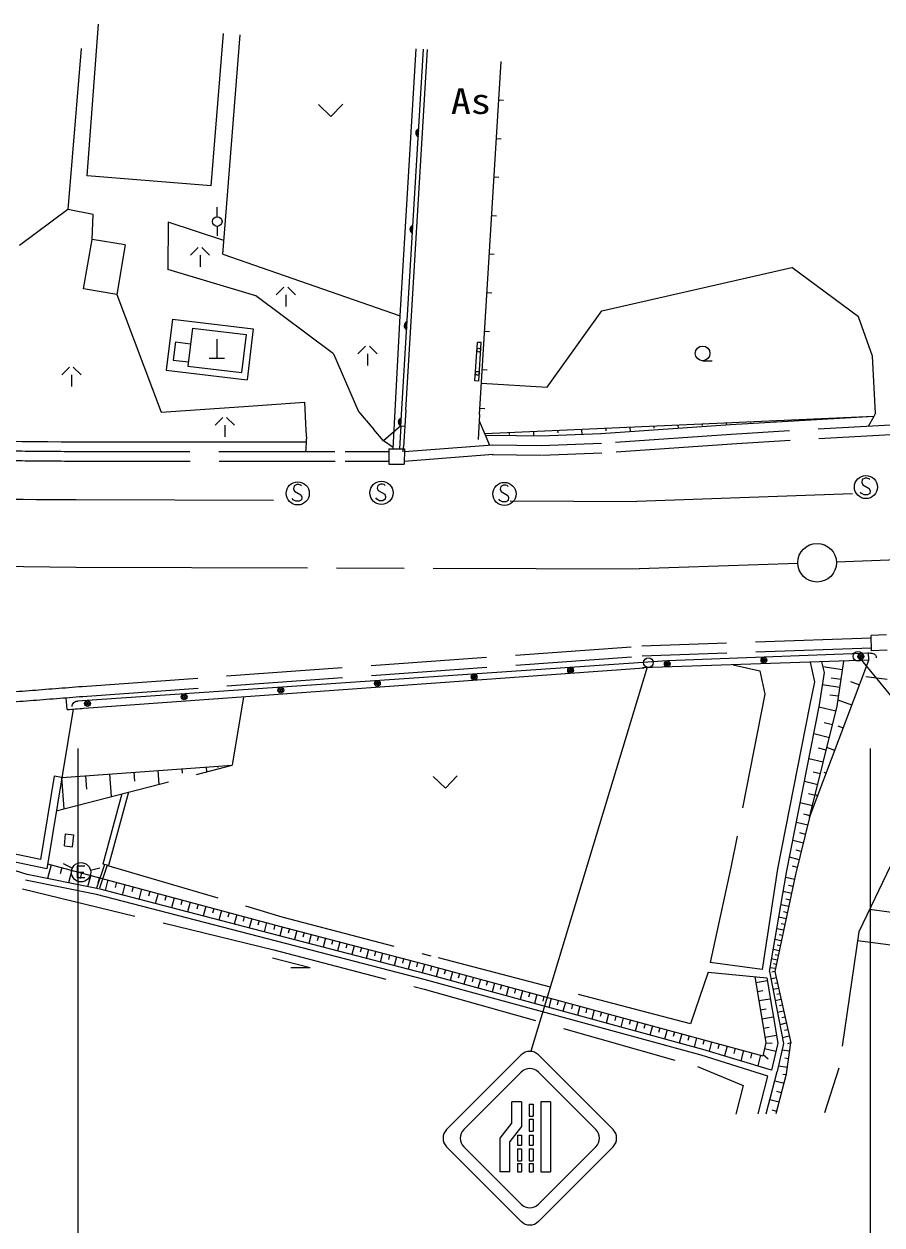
# Model space of a CAD drawing. Units: millimetres, scale not verified. Extents: x 40000 to 680000, y 20000 to 380000.
# Drawn here: x 129348 to 173784, y 255148 to 317379 of the extents above; entities that cross this region are included whole.
import ezdxf
from ezdxf.enums import TextEntityAlignment as Align

# ---------------------------------------------------------------- set-up
doc = ezdxf.new("R2010")
doc.units = ezdxf.units.MM
doc.header["$LTSCALE"] = 1000
doc.linetypes.add('CHAIN', pattern=[18.5, 12, -1.5, 3.5, -1.5])
doc.linetypes.add('DASHED', pattern=[7.5, 6, -1.5])
for name, color, linetype, lineweight in [('M-BGD', 7, 'Continuous', 13), ('M-BMK', 2, 'CHAIN', 13), ('M-STR-HTXT', 7, 'Continuous', 13), ('M-STR-STRC', 7, 'Continuous', 13)]:
    doc.layers.add(name, color=color, linetype=linetype, lineweight=lineweight)
doc.styles.add('ＭＳ 明朝', font='')
doc.styles.get('ＭＳ 明朝').set_extended_font_data('MS Mincho')

msp = doc.modelspace()

# ---------------------------------------------------------------- linework, layer by layer
at = {"layer": 'M-BGD'}
for p, q in [((132618, 309510), (133207, 317379)), ((139042, 308998), (139672, 316895)), ((139641, 305456), (140548, 316825)), ((132306, 316111), (131614, 307769)), ((148826, 302259), (149661, 316091)), ((148867, 296561), (150046, 316068)), ((149117, 297376), (150246, 316056)), ((152947, 297143), (154059, 315430)), ((144605, 313201), (145243, 312589)), ((145855, 313226), (145243, 312589)), ((153939, 313447), (154188, 313432)), ((153817, 311451), (154067, 311436)), ((139042, 308998), (132618, 309510)), ((153696, 309455), (153945, 309439)), ((131614, 307769), (129110, 305903)), ((132926, 307508), (131614, 307769)), ((132869, 306219), (132926, 307508)), ((139354, 307395), (139355, 307895)), ((153574, 307458), (153824, 307443)), ((136813, 307109), (136804, 304660)), ((139697, 306153), (136813, 307109)), ((139352, 306895), (139350, 306395)), ((132436, 303656), (132869, 306219)), ((134582, 305931), (132869, 306219)), ((134582, 305931), (134149, 303367)), ((138363, 305805), (137963, 305405)), ((138563, 305805), (138963, 305405)), ((138463, 305405), (138463, 304805)), ((139641, 305456), (148826, 302259)), ((153453, 305462), (153702, 305447)), ((141359, 303300), (136804, 304660)), ((159282, 302510), (169116, 304766)), ((172572, 302198), (169116, 304766)), ((142808, 303742), (142408, 303342)), ((143008, 303742), (143408, 303342)), ((134149, 303367), (132436, 303656)), ((134149, 303367), (136450, 297266)), ((145382, 300294), (141359, 303300)), ((142908, 303342), (142908, 302742)), ((153331, 303466), (153581, 303451)), ((156445, 298567), (159282, 302510)), ((137031, 302081), (136714, 299450)), ((137031, 302081), (141220, 301576)), ((148462, 295370), (148826, 302259)), ((173295, 300168), (172572, 302198)), ((138073, 301623), (137835, 299648)), ((138073, 301623), (140853, 301288)), ((140853, 301288), (140614, 299313)), ((141220, 301576), (140902, 298945)), ((153210, 301469), (153459, 301454)), ((137191, 300904), (137077, 299961)), ((137191, 300904), (137974, 300809)), ((139338, 301056), (139338, 300056)), ((147040, 300684), (146640, 300284)), ((147240, 300684), (147640, 300284)), ((152705, 298888), (152827, 300884)), ((153027, 300872), (152827, 300884)), ((152905, 298876), (153027, 300872)), ((137077, 299961), (137861, 299866)), ((138938, 300056), (139738, 300056)), ((145382, 300294), (146675, 297296)), ((147140, 300284), (147140, 299684)), ((173449, 297213), (173295, 300168)), ((131702, 299598), (131302, 299198)), ((131902, 299598), (132302, 299198)), ((136714, 299450), (140902, 298945)), ((137835, 299648), (140614, 299313)), ((153088, 299473), (153338, 299458)), ((164495, 299931), (164995, 299931)), ((131802, 299198), (131802, 298598)), ((152905, 298876), (152705, 298888)), ((153046, 298774), (156445, 298567)), ((136450, 297266), (140735, 297555)), ((140735, 297555), (143874, 297780)), ((143874, 297780), (143950, 296322)), ((152967, 297477), (153217, 297462)), ((139643, 296985), (139243, 296585)), ((139843, 296985), (140243, 296585)), ((146675, 297296), (147468, 296371)), ((149117, 297376), (149001, 295462)), ((152947, 297143), (152868, 295855)), ((173359, 297048), (153213, 296143)), ((173359, 297048), (165938, 296613)), ((173359, 297048), (173077, 296530)), ((139743, 296585), (139743, 295985)), ((143950, 296322), (143972, 295888)), ((147967, 295788), (147468, 296371)), ((148867, 296561), (147967, 295788)), ((148867, 296561), (148795, 295369)), ((148867, 296561), (149067, 296549)), ((152927, 296820), (153462, 295552)), ((155757, 296029), (155761, 296257)), ((157005, 296189), (156999, 296313)), ((158256, 296102), (158246, 296369)), ((165932, 296613), (159219, 296138)), ((159497, 296300), (159492, 296425)), ((160752, 296246), (160735, 296481)), ((161992, 296436), (161987, 296537)), ((163246, 296423), (163234, 296593)), ((164488, 296580), (164485, 296649)), ((165739, 296599), (165732, 296705)), ((166984, 296717), (166982, 296761)), ((168235, 296748), (168231, 296817)), ((131940, 295733), (143977, 295728)), ((148465, 295429), (147967, 295788)), ((153596, 296064), (153257, 296038)), ((156121, 296023), (153596, 296064)), ((154497, 296117), (154493, 296201)), ((159236, 296139), (156121, 296023)), ((148247, 295371), (148245, 294571)), ((148247, 295371), (149047, 295368)), ((149047, 295368), (149045, 294568)), ((148245, 294571), (149045, 294568)), ((172763, 293770), (172739, 293626)), ((172907, 293842), (172763, 293770)), ((173003, 293842), (172907, 293842)), ((173099, 293818), (173003, 293842)), ((173147, 293770), (173099, 293818)), ((143333, 293443), (143309, 293299)), ((143309, 293299), (143357, 293179)), ((143477, 293515), (143333, 293443)), ((143357, 293179), (143693, 292987)), ((143573, 293515), (143477, 293515)), ((143669, 293491), (143573, 293515)), ((143717, 293443), (143669, 293491)), ((147668, 293470), (147644, 293326)), ((147644, 293326), (147692, 293206)), ((147812, 293542), (147668, 293470)), ((147692, 293206), (148028, 293014)), ((147908, 293542), (147812, 293542)), ((148004, 293518), (147908, 293542)), ((148052, 293470), (148004, 293518)), ((154040, 293412), (154016, 293268)), ((154016, 293268), (154064, 293148)), ((154184, 293484), (154040, 293412)), ((154064, 293148), (154400, 292956)), ((154280, 293484), (154184, 293484)), ((154376, 293460), (154280, 293484)), ((154424, 293412), (154376, 293460)), ((172715, 293050), (172667, 293122)), ((172739, 293626), (172787, 293506)), ((172787, 293506), (173123, 293314)), ((173123, 293314), (173171, 293194)), ((173171, 293194), (173147, 293050)), ((132026, 292732), (142270, 292701)), ((143285, 292723), (143237, 292795)), ((143429, 292651), (143285, 292723)), ((143597, 292651), (143429, 292651)), ((143717, 292723), (143597, 292651)), ((143693, 292987), (143741, 292867)), ((143741, 292867), (143717, 292723)), ((147620, 292750), (147572, 292822)), ((147764, 292678), (147620, 292750)), ((147932, 292678), (147764, 292678)), ((148052, 292750), (147932, 292678)), ((148028, 293014), (148076, 292894)), ((148076, 292894), (148052, 292750)), ((153992, 292692), (153944, 292764)), ((154136, 292620), (153992, 292692)), ((154304, 292620), (154136, 292620)), ((154424, 292692), (154304, 292620)), ((154400, 292956), (154448, 292836)), ((154448, 292836), (154424, 292692)), ((154524, 292664), (161083, 292644)), ((172265, 293029), (161083, 292644)), ((172859, 292978), (172715, 293050)), ((173027, 292978), (172859, 292978)), ((173147, 293050), (173027, 292978)), ((174018, 285725), (173218, 285698)), ((173246, 284898), (173218, 285698)), ((173096, 284416), (161381, 284012)), ((172681, 284752), (162678, 284381)), ((170038, 276255), (173096, 284416)), ((173181, 284771), (172681, 284752)), ((173096, 284416), (173082, 284815)), ((173181, 284771), (173261, 284774)), ((174045, 284926), (173246, 284898)), ((173261, 284774), (173311, 284765)), ((173311, 284765), (173372, 284738)), ((173372, 284738), (173413, 284709)), ((173413, 284709), (173444, 284670)), ((173444, 284670), (173477, 284611)), ((173477, 284611), (173489, 284562)), ((173489, 284562), (173490, 284532)), ((132446, 281926), (161461, 284016)), ((162678, 284381), (132626, 282322)), ((170058, 284311), (170288, 283292)), ((170802, 283772), (170664, 284332)), ((171746, 283919), (170728, 284073)), ((171461, 282031), (171815, 284371)), ((170288, 283292), (170024, 282031)), ((170545, 282106), (170802, 283772)), ((171670, 283409), (171160, 283486)), ((172160, 283301), (172615, 283130)), ((174045, 283405), (172951, 283545)), ((171607, 282998), (170693, 283137)), ((171538, 282541), (171081, 282610)), ((131586, 281857), (131537, 282472)), ((131842, 282058), (131858, 282119)), ((131845, 282018), (131842, 282058)), ((131858, 282119), (131885, 282171)), ((131885, 282171), (131931, 282224)), ((131931, 282224), (131979, 282257)), ((131979, 282257), (132047, 282282)), ((132047, 282282), (132127, 282288)), ((132626, 282322), (132127, 282288)), ((140722, 282522), (140131, 278970)), ((170024, 282031), (168372, 273602)), ((168840, 273410), (170545, 282106)), ((170038, 276255), (171461, 282031)), ((171396, 281768), (170521, 281984)), ((172219, 282075), (171508, 282341)), ((130521, 273604), (92970, 281467)), ((130195, 274081), (93052, 281859)), ((131897, 281881), (130521, 273604)), ((171224, 281068), (170786, 281176)), ((171500, 281009), (171780, 280904)), ((171058, 280394), (170249, 280594)), ((170898, 279747), (170494, 279847)), ((171342, 279734), (170933, 279887)), ((131308, 278335), (140131, 278970)), ((138783, 278873), (138801, 278625)), ((139410, 278860), (139406, 278918)), ((170745, 279125), (169997, 279309)), ((130913, 278400), (130195, 274081)), ((131308, 278335), (130907, 278401)), ((131424, 276715), (131308, 278335)), ((132596, 277729), (132546, 278424)), ((133885, 277358), (133801, 278514)), ((135081, 278142), (135048, 278604)), ((136346, 277989), (136295, 278694)), ((137556, 278552), (137539, 278783)), ((150536, 278389), (151174, 277777)), ((151786, 278414), (151174, 277777)), ((170598, 278526), (170223, 278618)), ((170767, 278614), (170903, 278563)), ((134755, 277577), (133725, 273773)), ((170456, 277950), (169764, 278121)), ((134421, 277490), (133436, 273852)), ((170188, 276865), (169549, 277022)), ((170319, 277397), (169973, 277482)), ((170464, 277392), (170331, 277443)), ((170062, 276353), (169742, 276431)), ((170038, 276255), (169310, 273301)), ((169941, 275861), (169349, 276006)), ((131439, 274791), (131504, 275410)), ((131504, 275410), (131928, 275366)), ((131863, 274747), (131928, 275366)), ((169712, 274932), (169165, 275067)), ((169824, 275387), (169529, 275460)), ((129507, 273310), (124439, 274878)), ((131439, 274791), (131863, 274747)), ((169604, 274495), (169331, 274562)), ((130565, 273869), (142572, 270640)), ((131848, 273640), (131396, 273854)), ((133508, 273832), (133096, 272594)), ((133725, 273773), (133436, 273852)), ((169501, 274074), (168995, 274199)), ((133118, 272580), (129507, 273310)), ((130761, 273817), (130567, 273096)), ((131310, 273669), (131222, 273343)), ((131832, 273529), (131656, 272876)), ((132500, 273746), (132100, 273746)), ((132100, 273746), (132100, 273146)), ((132100, 273426), (132440, 273426)), ((132329, 273395), (132249, 273099)), ((132802, 273268), (132643, 272676)), ((132787, 273540), (133274, 273653)), ((133653, 273793), (133254, 272594)), ((168372, 273602), (167570, 268386)), ((167956, 268283), (168840, 273410)), ((169310, 273301), (168227, 268279)), ((169401, 273669), (169148, 273732)), ((133100, 272278), (129432, 273019)), ((132100, 273146), (132500, 273146)), ((133191, 272563), (133143, 272578)), ((133249, 273147), (133175, 272870)), ((133693, 273028), (133544, 272473)), ((134134, 272909), (134061, 272636)), ((134572, 272792), (134425, 272245)), ((135006, 272675), (134934, 272406)), ((169257, 273054), (168796, 273154)), ((169178, 272686), (168947, 272735)), ((142433, 269862), (133100, 272278)), ((142508, 270152), (133216, 272558)), ((135437, 272559), (135292, 272020)), ((135865, 272444), (135794, 272179)), ((136290, 272330), (136147, 271799)), ((136711, 272217), (136641, 271955)), ((137129, 272104), (136989, 271581)), ((137545, 271992), (137475, 271735)), ((169101, 272329), (168670, 272422)), ((169026, 271984), (168811, 272031)), ((137957, 271882), (137818, 271366)), ((138366, 271772), (138297, 271518)), ((138772, 271662), (138635, 271155)), ((139175, 271554), (139107, 271304)), ((139575, 271446), (139440, 270947)), ((139972, 271340), (139905, 271094)), ((168955, 271651), (168552, 271738)), ((168885, 271329), (168684, 271373)), ((178331, 270813), (173138, 271488)), ((140366, 271234), (140233, 270741)), ((140757, 271129), (140691, 270886)), ((141145, 271024), (141014, 270539)), ((141530, 270921), (141466, 270682)), ((141913, 270818), (141784, 270340)), ((168818, 271018), (168442, 271099)), ((168753, 270717), (168565, 270757)), ((142346, 270700), (142284, 270465)), ((150158, 268158), (142508, 270152)), ((142572, 270640), (150289, 268602)), ((142722, 270601), (142597, 270129)), ((143097, 270502), (143035, 270266)), ((143474, 270402), (143350, 269933)), ((143849, 270303), (143787, 270069)), ((144224, 270204), (144100, 269737)), ((144597, 270106), (144536, 269873)), ((168690, 270425), (168338, 270501)), ((168630, 270144), (168454, 270182)), ((150081, 267868), (142433, 269862)), ((144970, 270007), (144847, 269542)), ((145342, 269909), (145280, 269677)), ((145712, 269811), (145590, 269349)), ((146082, 269713), (146021, 269483)), ((146451, 269616), (146329, 269156)), ((146819, 269519), (146758, 269289)), ((168571, 269872), (168242, 269943)), ((168514, 269609), (168350, 269644)), ((178113, 269139), (172520, 269865)), ((142224, 268998), (144160, 268494)), ((147186, 269422), (147065, 268964)), ((147552, 269325), (147492, 269097)), ((147917, 269229), (147797, 268773)), ((148281, 269133), (148221, 268905)), ((148645, 269037), (148525, 268584)), ((149007, 268941), (148947, 268715)), ((149369, 268845), (149250, 268395)), ((168355, 268871), (168068, 268933)), ((168459, 269354), (168152, 269421)), ((168406, 269108), (168253, 269142)), ((143160, 268487), (144160, 268494)), ((149729, 268750), (149670, 268525)), ((150089, 268655), (149970, 268207)), ((150289, 268602), (167621, 263916)), ((150456, 268557), (150396, 268333)), ((150815, 268460), (150694, 268012)), ((151175, 268363), (151114, 268138)), ((151535, 268266), (151413, 267815)), ((164780, 268254), (167812, 267957)), ((167570, 268386), (164893, 268742)), ((167956, 268283), (168689, 264555)), ((168260, 268430), (167988, 268474)), ((168227, 268279), (168074, 268256)), ((168305, 268641), (168162, 268672)), ((168227, 268279), (169056, 264590)), ((164426, 263954), (150081, 267868)), ((164504, 264244), (150158, 268158)), ((151895, 268168), (151834, 267942)), ((152257, 268070), (152135, 267618)), ((152619, 267972), (152558, 267746)), ((152982, 267874), (152859, 267421)), ((153345, 267776), (153284, 267549)), ((153709, 267678), (153586, 267222)), ((167194, 268018), (167772, 264581)), ((167244, 267720), (167836, 267819)), ((167812, 267957), (168384, 264564)), ((168300, 267953), (168032, 267893)), ((168361, 267685), (168227, 267655)), ((154074, 267579), (154013, 267351)), ((154440, 267480), (154316, 267023)), ((154806, 267381), (154744, 267152)), ((155173, 267282), (155049, 266823)), ((155540, 267183), (155478, 266952)), ((155908, 267083), (155784, 266623)), ((156277, 266983), (156215, 266752)), ((167324, 267246), (167620, 267296)), ((168422, 267410), (168140, 267346)), ((168486, 267127), (168345, 267095)), ((156647, 266883), (156522, 266422)), ((157017, 266783), (156954, 266552)), ((157388, 266683), (157263, 266219)), ((157760, 266583), (157697, 266350)), ((158132, 266482), (158006, 266017)), ((158505, 266381), (158442, 266148)), ((167403, 266773), (167995, 266872)), ((168551, 266837), (168253, 266770)), ((168618, 266539), (168469, 266506)), ((158879, 266280), (158752, 265813)), ((159253, 266179), (159190, 265944)), ((159628, 266077), (159501, 265609)), ((160004, 265976), (159940, 265741)), ((160380, 265874), (160253, 265404)), ((160757, 265772), (160694, 265536)), ((167483, 266300), (167779, 266349)), ((167563, 265826), (168154, 265926)), ((168687, 266234), (168373, 266163)), ((168757, 265920), (168600, 265885)), ((161135, 265670), (161007, 265198)), ((161514, 265568), (161450, 265331)), ((161893, 265465), (161765, 264991)), ((162273, 265362), (162209, 265125)), ((162653, 265259), (162525, 264784)), ((163035, 265156), (162970, 264918)), ((167643, 265353), (167938, 265403)), ((168829, 265598), (168499, 265524)), ((168904, 265268), (168738, 265230)), ((163417, 265053), (163288, 264576)), ((163800, 264950), (163735, 264710)), ((164183, 264846), (164054, 264367)), ((164566, 264742), (164500, 264498)), ((164957, 264637), (164825, 264147)), ((165358, 264528), (165288, 264273)), ((167772, 264581), (167621, 263916)), ((167722, 264880), (168314, 264979)), ((167772, 264581), (168095, 264565)), ((168384, 264564), (168067, 263174)), ((168689, 264555), (168360, 263108)), ((168980, 264928), (168631, 264850)), ((168845, 262985), (169056, 264590)), ((169058, 264580), (168884, 264541)), ((167880, 262851), (164426, 263954)), ((168067, 263174), (164504, 264244)), ((165767, 264418), (165628, 263906)), ((166185, 264305), (166113, 264037)), ((166613, 264189), (166468, 263654)), ((167051, 264071), (166975, 263791)), ((167498, 263950), (167347, 263390)), ((167637, 263989), (167891, 263753)), ((167706, 264288), (168291, 264155)), ((168997, 264147), (168608, 264198)), ((168888, 263314), (168421, 263375)), ((168946, 263757), (168752, 263783)), ((167375, 260905), (167880, 262851)), ((167790, 260912), (168358, 263099)), ((168309, 260921), (168845, 262985)), ((168829, 262925), (168642, 262950)), ((168713, 262479), (168229, 262604)), ((168588, 261995), (168346, 262057)), ((168462, 261511), (167978, 261636)), ((168336, 261027), (168094, 261090))]:
    msp.add_line(p, q, dxfattribs=at)
at = {"layer": 'M-BGD', "linetype": 'DASHED'}
for p, q in [((173449, 297213), (173359, 297048)), ((176477, 296729), (165967, 296114)), ((176508, 296230), (165996, 295615)), ((159254, 295639), (156127, 295523)), ((165967, 296114), (159254, 295639)), ((166002, 295615), (159290, 295140)), ((131940, 295233), (145986, 295228)), ((145986, 295228), (148247, 295221)), ((153649, 295065), (149045, 294717)), ((153611, 295563), (149047, 295218)), ((156118, 295023), (153603, 295063)), ((156125, 295523), (153611, 295563)), ((159273, 295139), (156145, 295023)), ((131957, 294732), (145985, 294728)), ((145985, 294728), (148245, 294721)), ((132359, 283059), (161379, 285150)), ((173223, 285558), (161342, 285148)), ((173241, 285038), (161359, 284629)), ((132377, 282539), (161416, 284632)), ((166078, 284174), (167451, 283863)), ((167451, 283863), (167710, 282661)), ((167710, 282661), (165960, 273672)), ((131021, 276609), (140131, 278970)), ((133628, 273798), (142707, 271122)), ((165960, 273672), (164893, 268742)), ((174221, 273750), (172590, 270343)), ((129265, 272573), (142285, 269412)), ((142707, 271122), (150416, 269086)), ((172590, 270343), (171549, 263268)), ((142285, 269412), (150065, 267371)), ((163871, 265565), (150416, 269086)), ((164780, 268254), (163871, 265565)), ((150065, 267371), (164232, 263360)), ((164232, 263360), (166593, 262370)), ((171549, 263268), (170813, 260964)), ((166593, 262370), (166221, 260884))]:
    msp.add_line(p, q, dxfattribs=at)
at = {"layer": 'M-BGD'}
for centre, radius in [((139353, 307145), 250), ((152902, 300479), 100), ((164495, 300311), 380), ((152830, 299281), 100), ((172955, 293386), 600), ((143525, 293059), 600), ((147860, 293086), 600), ((154232, 293028), 600), ((167673, 284416), 150), ((167673, 284416), 90), ((167673, 284416), 30), ((172686, 284602), 150), ((172686, 284602), 90), ((172686, 284602), 30), ((157660, 283886), 150), ((157660, 283886), 90), ((157660, 283886), 30), ((162665, 284229), 150), ((162665, 284229), 90), ((162665, 284229), 30), ((147651, 283201), 150), ((147651, 283201), 90), ((147651, 283201), 30), ((152655, 283544), 150), ((152655, 283544), 90), ((152655, 283544), 30), ((137641, 282515), 150), ((137641, 282515), 90), ((137641, 282515), 30), ((142646, 282858), 150), ((142646, 282858), 90), ((142646, 282858), 30), ((132636, 282172), 150), ((132636, 282172), 90), ((132636, 282172), 30), ((132300, 273426), 500)]:
    msp.add_circle(centre, radius, dxfattribs=at)
for centre, radius, start, end in [((149842, 311730), 208, 102.80249, 250.2821), ((149846, 311730), 162, 109.16223, 243.92242), ((149859, 311729), 125, 123.41223, 229.67242), ((149541, 306739), 208, 102.80249, 250.2821), ((149545, 306739), 162, 109.16223, 243.92242), ((149557, 306738), 125, 123.41223, 229.67242), ((149239, 301748), 208, 102.80249, 250.2821), ((149243, 301748), 162, 109.16223, 243.92242), ((149256, 301747), 125, 123.41223, 229.67242), ((148938, 296757), 208, 102.80249, 250.2821), ((148942, 296757), 162, 109.16223, 243.92242), ((148954, 296756), 125, 123.41223, 229.67242), ((135276, 886938), 591215, 268.6272, 269.67688), ((140477, 295707), 3500, 352.14441, 0.35388), ((140477, 295707), 3500, 0.35388, 2.9751), ((145507, 295675), 3500, 352.41858, 356.51837), ((135276, 886938), 594215, 268.63501, 269.68658), ((81228, 914470), 634615, 274.55133, 274.62921)]:
    msp.add_arc(centre, radius, start, end, dxfattribs=at)
at = {"layer": 'M-BGD', "linetype": 'DASHED'}
for centre, radius, start, end in [((135276, 886938), 591715, 268.62848, 269.67688), ((135276, 886938), 592215, 268.62982, 269.67889), ((81228, 914470), 633478, 273.63061, 274.62976), ((81228, 914470), 633998, 273.62866, 274.62976)]:
    msp.add_arc(centre, radius, start, end, dxfattribs=at)
at = {"layer": 'M-BMK'}
for p, q in [((243541, 291983), (171423, 289498)), ((121140, 289391), (132034, 289232)), ((169424, 289429), (161206, 289146)), ((132034, 289232), (161206, 289146))]:
    msp.add_line(p, q, dxfattribs=at)
at = {"layer": 'M-BMK', "linetype": 'Continuous'}
msp.add_circle((170423, 289464), 1000, dxfattribs=at)
at = {"layer": 'M-STR-HTXT'}
for p, q in [((132127, 279839), (132127, 233388)), ((173181, 233388), (173181, 279839))]:
    msp.add_line(p, q, dxfattribs=at)
at = {"layer": 'M-STR-STRC'}
for p, q in [((172543, 284617), (182977, 271954)), ((161615, 284047), (155591, 264150)), ((155100, 263956), (151236, 260092)), ((155991, 263956), (159856, 260092)), ((152127, 260092), (155100, 263065)), ((155991, 263065), (158965, 260092)), ((155111, 261526), (154611, 261526)), ((154611, 260427), (154611, 261526)), ((155111, 261526), (155111, 260257)), ((155519, 261403), (155717, 261403)), ((155519, 261403), (155519, 260781)), ((155717, 261403), (155717, 260781)), ((156117, 261526), (156117, 257896)), ((156617, 261526), (156117, 261526)), ((156617, 261526), (156617, 257896)), ((155519, 260781), (155717, 260781)), ((154013, 259650), (154611, 260427)), ((155111, 260257), (154513, 259480)), ((155519, 260636), (155717, 260636)), ((155519, 260636), (155519, 260014)), ((155717, 260636), (155717, 260014)), ((154013, 257896), (154013, 259650)), ((154913, 259808), (155111, 259808)), ((154913, 259808), (154913, 259287)), ((155111, 259808), (155111, 259287)), ((155519, 260014), (155717, 260014)), ((155519, 259808), (155717, 259808)), ((155519, 259808), (155519, 259287)), ((155717, 259808), (155717, 259287)), ((151236, 259201), (155100, 255336)), ((152127, 259201), (155100, 256227)), ((154513, 257896), (154513, 259480)), ((154913, 259287), (155111, 259287)), ((154913, 259101), (155111, 259101)), ((154913, 259101), (154913, 258479)), ((155111, 259101), (155111, 258479)), ((155519, 259287), (155717, 259287)), ((155519, 259101), (155717, 259101)), ((155519, 259101), (155519, 258479)), ((155717, 259101), (155717, 258479)), ((159856, 259201), (155991, 255336)), ((155991, 256227), (158965, 259201)), ((154913, 258479), (155111, 258479)), ((154913, 258334), (155111, 258334)), ((154913, 258334), (154913, 257896)), ((155111, 258334), (155111, 257896)), ((155519, 258479), (155717, 258479)), ((155519, 258334), (155717, 258334)), ((155519, 258334), (155519, 257896)), ((155717, 258334), (155717, 257896)), ((154513, 257896), (154013, 257896)), ((154913, 257896), (155111, 257896)), ((155519, 257896), (155717, 257896)), ((156117, 257896), (156617, 257896))]:
    msp.add_line(p, q, dxfattribs=at)
for centre in [(161687, 284287), (172543, 284617)]:
    msp.add_circle(centre, 250, dxfattribs=at)
for centre, start, end in [((155546, 263511), 45, 135), ((155546, 262620), 44.99985, 135), ((151681, 259646), 135, 225), ((152572, 259646), 135, 225.00005), ((158519, 259646), 315.00011, 44.99984), ((159411, 259646), 315, 45), ((155546, 256672), 225.00005, 315.00011), ((155546, 255782), 225, 315)]:
    msp.add_arc(centre, 630, start, end, dxfattribs=at)

# ---------------------------------------------------------------- texts
at = {"layer": 'M-BGD', "style": 'ＭＳ 明朝', "width": 1.15}
msp.add_text('As', height=1320, dxfattribs=at).set_placement((151456, 312325), align=Align.BOTTOM_LEFT)

doc.saveas('drawing.dxf')
